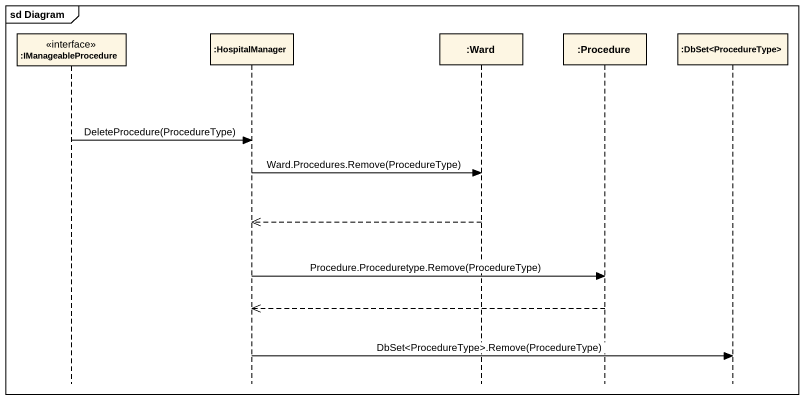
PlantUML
@startuml
mainframe sd Diagram
hide footbox
participant ":IManageableProcedure" as IManageableProcedure <<interface>>
participant ":HospitalManager" as HospitalManager
participant ":Ward" as Ward
participant ":Procedure" as Procedure
participant ":DbSet<ProcedureType>" as DbSet_ProcedureType

IManageableProcedure -> HospitalManager : DeleteProcedure(ProcedureType)
HospitalManager -> Ward : Ward.Procedures.Remove(ProcedureType)
Ward -->> HospitalManager
HospitalManager -> Procedure : Procedure.Proceduretype.Remove(ProcedureType)
Procedure -->> HospitalManager
HospitalManager -> DbSet_ProcedureType : DbSet<ProcedureType>.Remove(ProcedureType)
@enduml
